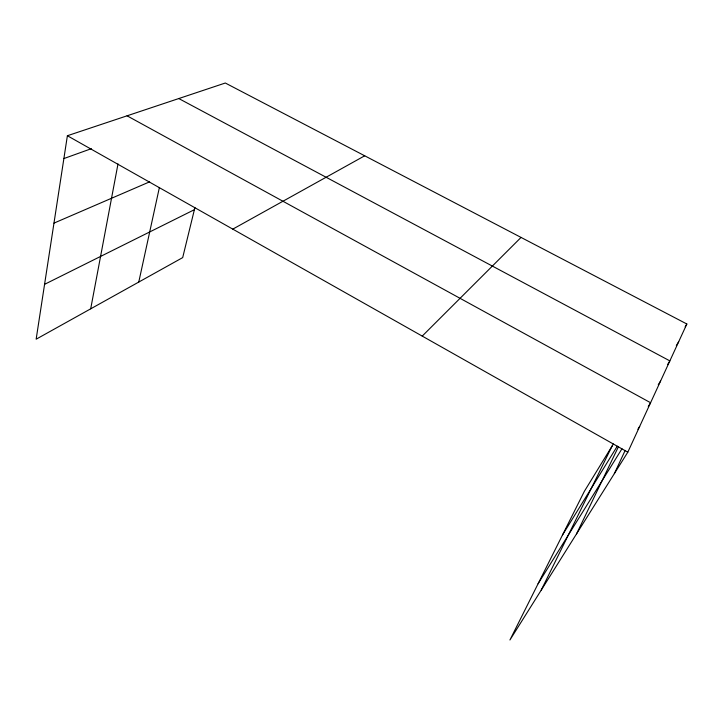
<?xml version="1.0" encoding="UTF-8"?>
<svg xmlns="http://www.w3.org/2000/svg" width="723" height="723" viewBox="0 0 723 723"><rect width="100%" height="100%" fill="white"/><g stroke="black" fill="none" stroke-linecap="round" stroke-linejoin="round"><path stroke-width="1.08" d="M613.357 443.976L584.365 491.324L509.932 639.982L627.817 452.173L686.85 323.994L225.314 83.018L67.384 135.734L36.15 339.195L182.693 257.605L194.912 207.537M90.691 308.829L118.003 163.904M138.771 282.06L159.403 187.447M614.333 473.655L625.178 450.402M576.547 533.854L618.508 446.57M541.211 590.158L612.2 445.883M685.142 326.787L686.85 323.994M676.33 345.558L678.68 341.744M562.449 535.092L617.279 446.172M667.564 364.609L669.86 360.894L178.789 98.554M658.246 384.79L660.605 380.976M538.075 583.768L621.979 448.766M648.269 406.462L650.583 402.738L127.067 115.816M637.903 429.245L639.692 426.38M422.232 336.096L521.048 237.424M232.797 229.128L364.708 155.797M44.573 284.338L194.388 209.688M53.972 223.118L149.625 181.834M63.886 158.554L91.36 148.676M67.384 135.734L627.817 452.173"/></g></svg>
